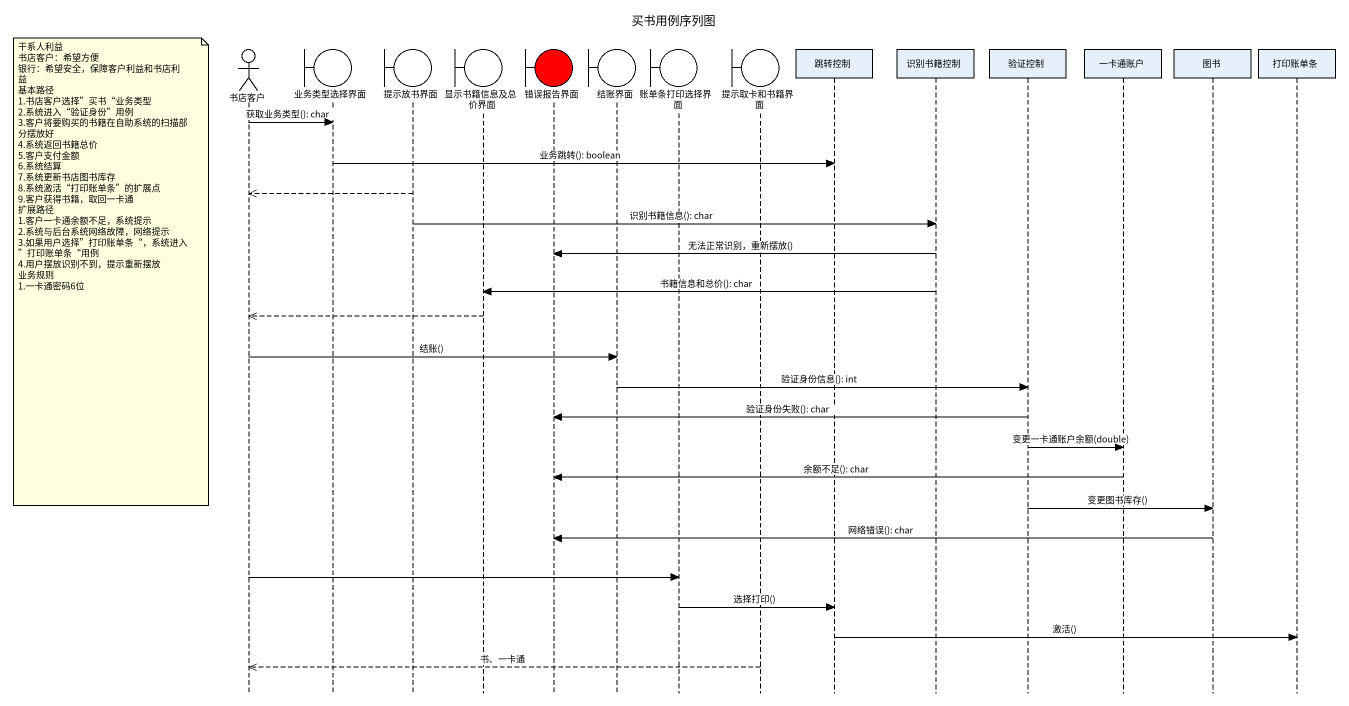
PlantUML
@startuml
title 买书用例序列图
hide footbox
actor 书店客户
boundary 业务类型选择界面
boundary 提示放书界面
boundary 显示书籍信息及总价界面
boundary 错误报告界面 #FF0000
boundary 结账界面
boundary 账单条打印选择界面
boundary 提示取卡和书籍界面
participant 跳转控制
participant 识别书籍控制
participant 验证控制
participant 一卡通账户
participant 图书
participant 打印账单条

书店客户 -> 业务类型选择界面 : 获取业务类型(): char
业务类型选择界面 -> 跳转控制 : 业务跳转(): boolean
提示放书界面 -->> 书店客户
提示放书界面 -> 识别书籍控制 : 识别书籍信息(): char
识别书籍控制 -> 错误报告界面 : 无法正常识别，重新摆放()
note left of 书店客户
  干系人利益
  书店客户：希望方便
  银行：希望安全，保障客户利益和书店利益
  基本路径
  1.书店客户选择”买书“业务类型
  2.系统进入“验证身份”用例
  3.客户将要购买的书籍在自助系统的扫描部分摆放好
  4.系统返回书籍总价
  5.客户支付金额
  6.系统结算
  7.系统更新书店图书库存
  8.系统激活“打印账单条”的扩展点
  9.客户获得书籍，取回一卡通
  扩展路径
  1.客户一卡通余额不足，系统提示
  2.系统与后台系统网络故障，网络提示
  3.如果用户选择”打印账单条“，系统进入”打印账单条“用例
  4.用户摆放识别不到，提示重新摆放
  业务规则
  1.一卡通密码6位
end note
识别书籍控制 -> 显示书籍信息及总价界面 : 书籍信息和总价(): char
显示书籍信息及总价界面 -->> 书店客户
书店客户 -> 结账界面 : 结账()
结账界面 -> 验证控制 : 验证身份信息(): int
验证控制 -> 错误报告界面 : 验证身份失败(): char
验证控制 -> 一卡通账户 : 变更一卡通账户余额(double)
一卡通账户 -> 错误报告界面 : 余额不足(): char
验证控制 -> 图书 : 变更图书库存()
图书 -> 错误报告界面 : 网络错误(): char
书店客户 -> 账单条打印选择界面
账单条打印选择界面 -> 跳转控制 : 选择打印()
跳转控制 -> 打印账单条 : 激活()
提示取卡和书籍界面 -->> 书店客户 : 书、一卡通
@enduml
